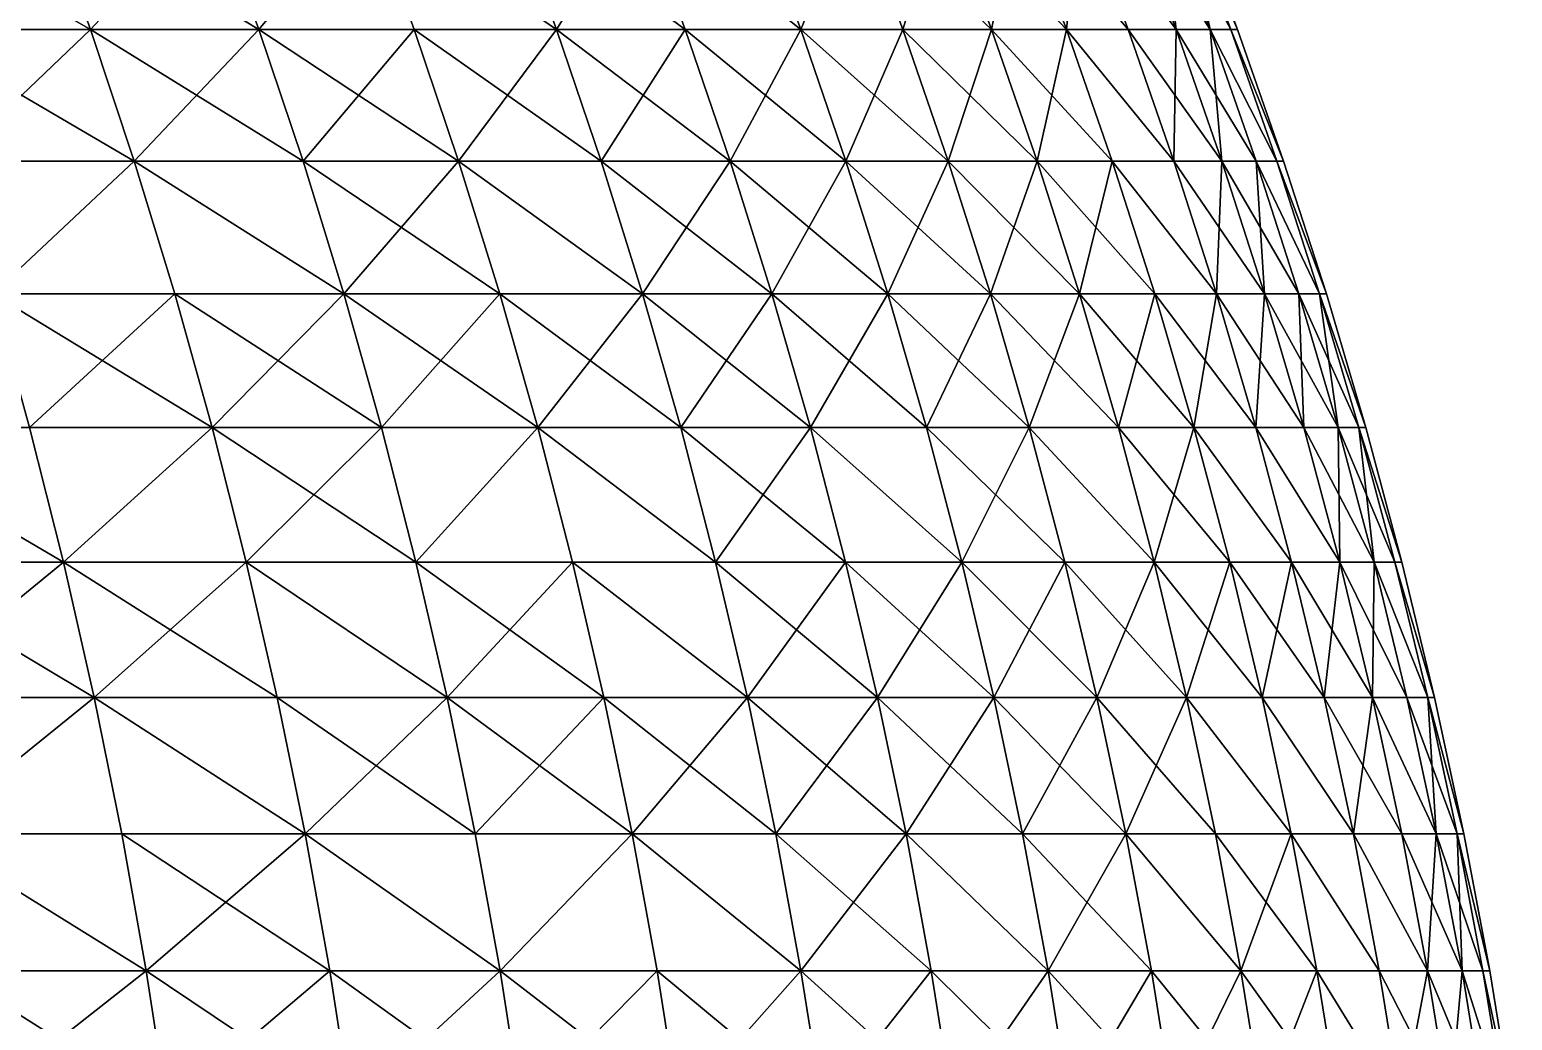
# Model space of a CAD drawing. Header units: millimetres. Extents: x -3250 to 8000, y -3250 to 3250.
# Drawn here: x 7778.9 to 7991.1, y 131.8 to 273.6 of the extents above; entities that cross this region are included whole.
import ezdxf

# ---------------------------------------------------------------- set-up
doc = ezdxf.new("R2010")
doc.units = ezdxf.units.MM
doc.header["$MEASUREMENT"] = 0
doc.layers.add('MESH_3D', color=2, linetype='CONTINUOUS')

msp = doc.modelspace()

# ---------------------------------------------------------------- linework, layer by layer
at = {"layer": 'MESH_3D'}
for points in [[(7755.05, 292.27, 2524.45), (7787.63, 273.62, 2596.21), (7761.68, 273.62, 2522.04)], [(7755.05, 292.27, 2524.45), (7780.95, 292.27, 2598.46), (7787.63, 273.62, 2596.21)], [(7780.95, 292.27, 24101.54), (7755.05, 292.27, 24175.55), (7761.68, 273.62, 24177.96)], [(7780.95, 292.27, 24101.54), (7761.68, 273.62, 24177.96), (7787.63, 273.62, 24103.79)], [(7780.95, 292.27, 2598.46), (7811.73, 273.62, 2671), (7787.63, 273.62, 2596.21)], [(7780.95, 292.27, 2598.46), (7804.99, 292.27, 2673.08), (7811.73, 273.62, 2671)], [(7804.99, 292.27, 24026.92), (7780.95, 292.27, 24101.54), (7787.63, 273.62, 24103.79)], [(7804.99, 292.27, 24026.92), (7787.63, 273.62, 24103.79), (7811.73, 273.62, 24029)], [(7804.99, 292.27, 2673.08), (7827.16, 292.27, 2748.29), (7811.73, 273.62, 2671)], [(7827.16, 292.27, 23951.71), (7804.99, 292.27, 24026.92), (7811.73, 273.62, 24029)], [(7811.73, 273.62, 2671), (7827.16, 292.27, 2748.29), (7833.95, 273.62, 2746.38)], [(7827.16, 292.27, 23951.71), (7811.73, 273.62, 24029), (7833.95, 273.62, 23953.62)], [(7827.16, 292.27, 2748.29), (7854.29, 273.62, 2822.28), (7833.95, 273.62, 2746.38)], [(7827.16, 292.27, 2748.29), (7847.46, 292.27, 2824.02), (7854.29, 273.62, 2822.28)], [(7854.29, 273.62, 23877.72), (7827.16, 292.27, 23951.71), (7833.95, 273.62, 23953.62)], [(7847.46, 292.27, 23875.98), (7827.16, 292.27, 23951.71), (7854.29, 273.62, 23877.72)], [(7847.46, 292.27, 2824.02), (7865.85, 292.27, 2900.24), (7872.73, 273.62, 2898.67)], [(7847.46, 292.27, 2824.02), (7872.73, 273.62, 2898.67), (7854.29, 273.62, 2822.28)], [(7865.85, 292.27, 23799.76), (7847.46, 292.27, 23875.98), (7854.29, 273.62, 23877.72)], [(7865.85, 292.27, 23799.76), (7854.29, 273.62, 23877.72), (7872.73, 273.62, 23801.33)], [(7865.85, 292.27, 2900.24), (7882.35, 292.27, 2976.89), (7889.26, 273.62, 2975.49)], [(7865.85, 292.27, 2900.24), (7889.26, 273.62, 2975.49), (7872.73, 273.62, 2898.67)], [(7889.26, 273.62, 23724.51), (7865.85, 292.27, 23799.76), (7872.73, 273.62, 23801.33)], [(7882.35, 292.27, 23723.11), (7865.85, 292.27, 23799.76), (7889.26, 273.62, 23724.51)], [(7882.35, 292.27, 2976.89), (7896.92, 292.27, 3053.93), (7889.26, 273.62, 2975.49)], [(7896.92, 292.27, 23646.07), (7882.35, 292.27, 23723.11), (7889.26, 273.62, 23724.51)], [(7889.26, 273.62, 2975.49), (7896.92, 292.27, 3053.93), (7903.87, 273.62, 3052.7)], [(7896.92, 292.27, 23646.07), (7889.26, 273.62, 23724.51), (7903.87, 273.62, 23647.3)], [(7896.92, 292.27, 3053.93), (7916.55, 273.62, 3130.26), (7903.87, 273.62, 3052.7)], [(7896.92, 292.27, 3053.93), (7909.58, 292.27, 3131.31), (7916.55, 273.62, 3130.26)], [(7909.58, 292.27, 23568.69), (7896.92, 292.27, 23646.07), (7903.87, 273.62, 23647.3)], [(7909.58, 292.27, 23568.69), (7903.87, 273.62, 23647.3), (7916.55, 273.62, 23569.74)], [(7909.58, 292.27, 3131.31), (7920.29, 292.27, 3208.98), (7927.29, 273.62, 3208.1)], [(7909.58, 292.27, 3131.31), (7927.29, 273.62, 3208.1), (7916.55, 273.62, 3130.26)], [(7920.29, 292.27, 23491.02), (7909.58, 292.27, 23568.69), (7916.55, 273.62, 23569.74)], [(7920.29, 292.27, 23491.02), (7916.55, 273.62, 23569.74), (7927.29, 273.62, 23491.9)], [(7920.29, 292.27, 3208.98), (7929.07, 292.27, 3286.89), (7936.09, 273.62, 3286.19)], [(7920.29, 292.27, 3208.98), (7936.09, 273.62, 3286.19), (7927.29, 273.62, 3208.1)], [(7929.07, 292.27, 23413.11), (7920.29, 292.27, 23491.02), (7927.29, 273.62, 23491.9)], [(7929.07, 292.27, 23413.11), (7927.29, 273.62, 23491.9), (7936.09, 273.62, 23413.81)], [(7929.07, 292.27, 3286.89), (7935.91, 292.27, 3365), (7942.94, 273.62, 3364.47)], [(7929.07, 292.27, 3286.89), (7942.94, 273.62, 3364.47), (7936.09, 273.62, 3286.19)], [(7942.94, 273.62, 23335.53), (7929.07, 292.27, 23413.11), (7936.09, 273.62, 23413.81)], [(7935.91, 292.27, 23335), (7929.07, 292.27, 23413.11), (7942.94, 273.62, 23335.53)], [(7935.91, 292.27, 3365), (7940.79, 292.27, 3443.25), (7947.84, 273.62, 3442.9)], [(7935.91, 292.27, 3365), (7947.84, 273.62, 3442.9), (7942.94, 273.62, 3364.47)], [(7940.79, 292.27, 23256.75), (7935.91, 292.27, 23335), (7942.94, 273.62, 23335.53)], [(7940.79, 292.27, 3443.25), (7950.77, 273.62, 3521.42), (7947.84, 273.62, 3442.9)], [(7940.79, 292.27, 3443.25), (7943.72, 292.27, 3521.6), (7950.77, 273.62, 3521.42)], [(7940.79, 292.27, 23256.75), (7942.94, 273.62, 23335.53), (7947.84, 273.62, 23257.1)], [(7943.72, 292.27, 23178.4), (7940.79, 292.27, 23256.75), (7947.84, 273.62, 23257.1)], [(7943.72, 292.27, 3521.6), (7951.75, 273.62, 3600), (7950.77, 273.62, 3521.42)], [(7943.72, 292.27, 3521.6), (7944.7, 292.27, 3600), (7951.75, 273.62, 3600)], [(7943.72, 292.27, 23178.4), (7947.84, 273.62, 23257.1), (7950.77, 273.62, 23178.58)], [(7943.72, 292.27, 23178.4), (7950.77, 273.62, 23178.58), (7951.75, 273.62, 23100)], [(7951.75, 273.62, 23100), (7951.75, 273.62, 3600), (7944.7, 292.27, 3600)], [(7761.68, 273.62, 2522.04), (7793.88, 254.79, 2594.11), (7767.87, 254.79, 2519.78)], [(7761.68, 273.62, 2522.04), (7787.63, 273.62, 2596.21), (7793.88, 254.79, 2594.11)], [(7787.63, 273.62, 24103.79), (7761.68, 273.62, 24177.96), (7767.87, 254.79, 24180.22)], [(7787.63, 273.62, 24103.79), (7767.87, 254.79, 24180.22), (7793.88, 254.79, 24105.89)], [(7787.63, 273.62, 2596.21), (7818.03, 254.79, 2669.06), (7793.88, 254.79, 2594.11)], [(7787.63, 273.62, 2596.21), (7811.73, 273.62, 2671), (7818.03, 254.79, 2669.06)], [(7811.73, 273.62, 24029), (7787.63, 273.62, 24103.79), (7793.88, 254.79, 24105.89)], [(7811.73, 273.62, 24029), (7793.88, 254.79, 24105.89), (7818.03, 254.79, 24030.94)], [(7811.73, 273.62, 2671), (7833.95, 273.62, 2746.38), (7840.3, 254.79, 2744.59)], [(7811.73, 273.62, 2671), (7840.3, 254.79, 2744.59), (7818.03, 254.79, 2669.06)], [(7833.95, 273.62, 23953.62), (7811.73, 273.62, 24029), (7818.03, 254.79, 24030.94)], [(7833.95, 273.62, 23953.62), (7818.03, 254.79, 24030.94), (7840.3, 254.79, 23955.41)], [(7833.95, 273.62, 2746.38), (7860.68, 254.79, 2820.66), (7840.3, 254.79, 2744.59)], [(7833.95, 273.62, 2746.38), (7854.29, 273.62, 2822.28), (7860.68, 254.79, 2820.66)], [(7854.29, 273.62, 23877.72), (7833.95, 273.62, 23953.62), (7840.3, 254.79, 23955.41)], [(7854.29, 273.62, 23877.72), (7840.3, 254.79, 23955.41), (7860.68, 254.79, 23879.34)], [(7854.29, 273.62, 2822.28), (7872.73, 273.62, 2898.67), (7879.16, 254.79, 2897.2)], [(7854.29, 273.62, 2822.28), (7879.16, 254.79, 2897.2), (7860.68, 254.79, 2820.66)], [(7872.73, 273.62, 23801.33), (7854.29, 273.62, 23877.72), (7860.68, 254.79, 23879.34)], [(7872.73, 273.62, 23801.33), (7860.68, 254.79, 23879.34), (7879.16, 254.79, 23802.8)], [(7872.73, 273.62, 2898.67), (7889.26, 273.62, 2975.49), (7895.72, 254.79, 2974.19)], [(7872.73, 273.62, 2898.67), (7895.72, 254.79, 2974.19), (7879.16, 254.79, 2897.2)], [(7889.26, 273.62, 23724.51), (7872.73, 273.62, 23801.33), (7879.16, 254.79, 23802.8)], [(7889.26, 273.62, 23724.51), (7879.16, 254.79, 23802.8), (7895.72, 254.79, 23725.81)], [(7889.26, 273.62, 2975.49), (7910.36, 254.79, 3051.56), (7895.72, 254.79, 2974.19)], [(7889.26, 273.62, 2975.49), (7903.87, 273.62, 3052.7), (7910.36, 254.79, 3051.56)], [(7903.87, 273.62, 23647.3), (7889.26, 273.62, 23724.51), (7895.72, 254.79, 23725.81)], [(7903.87, 273.62, 23647.3), (7895.72, 254.79, 23725.81), (7910.36, 254.79, 23648.44)], [(7903.87, 273.62, 3052.7), (7916.55, 273.62, 3130.26), (7923.07, 254.79, 3129.27)], [(7903.87, 273.62, 3052.7), (7923.07, 254.79, 3129.27), (7910.36, 254.79, 3051.56)], [(7916.55, 273.62, 23569.74), (7903.87, 273.62, 23647.3), (7910.36, 254.79, 23648.44)], [(7916.55, 273.62, 23569.74), (7910.36, 254.79, 23648.44), (7923.07, 254.79, 23570.73)], [(7916.55, 273.62, 3130.26), (7933.83, 254.79, 3207.28), (7923.07, 254.79, 3129.27)], [(7916.55, 273.62, 3130.26), (7927.29, 273.62, 3208.1), (7933.83, 254.79, 3207.28)], [(7927.29, 273.62, 23491.9), (7916.55, 273.62, 23569.74), (7923.07, 254.79, 23570.73)], [(7927.29, 273.62, 23491.9), (7923.07, 254.79, 23570.73), (7933.83, 254.79, 23492.72)], [(7927.29, 273.62, 3208.1), (7936.09, 273.62, 3286.19), (7942.65, 254.79, 3285.53)], [(7927.29, 273.62, 3208.1), (7942.65, 254.79, 3285.53), (7933.83, 254.79, 3207.28)], [(7942.65, 254.79, 23414.47), (7927.29, 273.62, 23491.9), (7933.83, 254.79, 23492.72)], [(7936.09, 273.62, 23413.81), (7927.29, 273.62, 23491.9), (7942.65, 254.79, 23414.47)], [(7936.09, 273.62, 3286.19), (7949.51, 254.79, 3363.98), (7942.65, 254.79, 3285.53)], [(7936.09, 273.62, 3286.19), (7942.94, 273.62, 3364.47), (7949.51, 254.79, 3363.98)], [(7942.94, 273.62, 23335.53), (7936.09, 273.62, 23413.81), (7942.65, 254.79, 23414.47)], [(7942.94, 273.62, 23335.53), (7942.65, 254.79, 23414.47), (7949.51, 254.79, 23336.02)], [(7942.94, 273.62, 3364.47), (7954.42, 254.79, 3442.57), (7949.51, 254.79, 3363.98)], [(7942.94, 273.62, 3364.47), (7947.84, 273.62, 3442.9), (7954.42, 254.79, 3442.57)], [(7947.84, 273.62, 23257.1), (7942.94, 273.62, 23335.53), (7949.51, 254.79, 23336.02)], [(7947.84, 273.62, 3442.9), (7950.77, 273.62, 3521.42), (7957.36, 254.79, 3521.26)], [(7947.84, 273.62, 3442.9), (7957.36, 254.79, 3521.26), (7954.42, 254.79, 3442.57)], [(7947.84, 273.62, 23257.1), (7949.51, 254.79, 23336.02), (7954.42, 254.79, 23257.43)], [(7957.36, 254.79, 23178.74), (7947.84, 273.62, 23257.1), (7954.42, 254.79, 23257.43)], [(7950.77, 273.62, 23178.58), (7947.84, 273.62, 23257.1), (7957.36, 254.79, 23178.74)], [(7950.77, 273.62, 3521.42), (7958.34, 254.79, 3600), (7957.36, 254.79, 3521.26)], [(7950.77, 273.62, 3521.42), (7951.75, 273.62, 3600), (7958.34, 254.79, 3600)], [(7950.77, 273.62, 23178.58), (7958.34, 254.79, 23100), (7951.75, 273.62, 23100)], [(7950.77, 273.62, 23178.58), (7957.36, 254.79, 23178.74), (7958.34, 254.79, 23100)], [(7958.34, 254.79, 23100), (7958.34, 254.79, 3600), (7951.75, 273.62, 3600)], [(7951.75, 273.62, 23100), (7958.34, 254.79, 23100), (7951.75, 273.62, 3600)], [(7767.87, 254.79, 2519.78), (7793.88, 254.79, 2594.11), (7773.62, 235.8, 2517.69)], [(7793.88, 254.79, 24105.89), (7767.87, 254.79, 24180.22), (7773.62, 235.8, 24182.31)], [(7773.62, 235.8, 2517.69), (7793.88, 254.79, 2594.11), (7799.68, 235.8, 2592.16)], [(7793.88, 254.79, 24105.89), (7773.62, 235.8, 24182.31), (7799.68, 235.8, 24107.84)], [(7793.88, 254.79, 2594.11), (7823.87, 235.8, 2667.26), (7799.68, 235.8, 2592.16)], [(7793.88, 254.79, 2594.11), (7818.03, 254.79, 2669.06), (7823.87, 235.8, 2667.26)], [(7823.87, 235.8, 24032.74), (7793.88, 254.79, 24105.89), (7799.68, 235.8, 24107.84)], [(7818.03, 254.79, 24030.94), (7793.88, 254.79, 24105.89), (7823.87, 235.8, 24032.74)], [(7818.03, 254.79, 2669.06), (7846.18, 235.8, 2742.94), (7823.87, 235.8, 2667.26)], [(7818.03, 254.79, 2669.06), (7840.3, 254.79, 2744.59), (7846.18, 235.8, 2742.94)], [(7840.3, 254.79, 23955.41), (7818.03, 254.79, 24030.94), (7823.87, 235.8, 24032.74)], [(7840.3, 254.79, 23955.41), (7823.87, 235.8, 24032.74), (7846.18, 235.8, 23957.06)], [(7840.3, 254.79, 2744.59), (7860.68, 254.79, 2820.66), (7866.6, 235.8, 2819.15)], [(7840.3, 254.79, 2744.59), (7866.6, 235.8, 2819.15), (7846.18, 235.8, 2742.94)], [(7866.6, 235.8, 23880.85), (7840.3, 254.79, 23955.41), (7846.18, 235.8, 23957.06)], [(7860.68, 254.79, 23879.34), (7840.3, 254.79, 23955.41), (7866.6, 235.8, 23880.85)], [(7860.68, 254.79, 2820.66), (7885.12, 235.8, 2895.84), (7866.6, 235.8, 2819.15)], [(7860.68, 254.79, 2820.66), (7879.16, 254.79, 2897.2), (7885.12, 235.8, 2895.84)], [(7879.16, 254.79, 23802.8), (7860.68, 254.79, 23879.34), (7866.6, 235.8, 23880.85)], [(7879.16, 254.79, 23802.8), (7866.6, 235.8, 23880.85), (7885.12, 235.8, 23804.16)], [(7879.16, 254.79, 2897.2), (7895.72, 254.79, 2974.19), (7885.12, 235.8, 2895.84)], [(7901.71, 235.8, 23727.03), (7879.16, 254.79, 23802.8), (7885.12, 235.8, 23804.16)], [(7895.72, 254.79, 23725.81), (7879.16, 254.79, 23802.8), (7901.71, 235.8, 23727.03)], [(7885.12, 235.8, 2895.84), (7895.72, 254.79, 2974.19), (7901.71, 235.8, 2972.97)], [(7895.72, 254.79, 2974.19), (7916.38, 235.8, 3050.5), (7901.71, 235.8, 2972.97)], [(7895.72, 254.79, 2974.19), (7910.36, 254.79, 3051.56), (7916.38, 235.8, 3050.5)], [(7910.36, 254.79, 23648.44), (7895.72, 254.79, 23725.81), (7901.71, 235.8, 23727.03)], [(7910.36, 254.79, 23648.44), (7901.71, 235.8, 23727.03), (7916.38, 235.8, 23649.5)], [(7910.36, 254.79, 3051.56), (7923.07, 254.79, 3129.27), (7929.11, 235.8, 3128.36)], [(7910.36, 254.79, 3051.56), (7929.11, 235.8, 3128.36), (7916.38, 235.8, 3050.5)], [(7923.07, 254.79, 23570.73), (7910.36, 254.79, 23648.44), (7916.38, 235.8, 23649.5)], [(7923.07, 254.79, 23570.73), (7916.38, 235.8, 23649.5), (7929.11, 235.8, 23571.64)], [(7923.07, 254.79, 3129.27), (7939.9, 235.8, 3206.52), (7929.11, 235.8, 3128.36)], [(7923.07, 254.79, 3129.27), (7933.83, 254.79, 3207.28), (7939.9, 235.8, 3206.52)], [(7933.83, 254.79, 23492.72), (7923.07, 254.79, 23570.73), (7929.11, 235.8, 23571.64)], [(7933.83, 254.79, 23492.72), (7929.11, 235.8, 23571.64), (7939.9, 235.8, 23493.48)], [(7933.83, 254.79, 3207.28), (7942.65, 254.79, 3285.53), (7948.73, 235.8, 3284.92)], [(7933.83, 254.79, 3207.28), (7948.73, 235.8, 3284.92), (7939.9, 235.8, 3206.52)], [(7948.73, 235.8, 23415.08), (7933.83, 254.79, 23492.72), (7939.9, 235.8, 23493.48)], [(7942.65, 254.79, 23414.47), (7933.83, 254.79, 23492.72), (7948.73, 235.8, 23415.08)], [(7942.65, 254.79, 3285.53), (7949.51, 254.79, 3363.98), (7955.61, 235.8, 3363.52)], [(7942.65, 254.79, 3285.53), (7955.61, 235.8, 3363.52), (7948.73, 235.8, 3284.92)], [(7949.51, 254.79, 23336.02), (7942.65, 254.79, 23414.47), (7948.73, 235.8, 23415.08)], [(7949.51, 254.79, 23336.02), (7948.73, 235.8, 23415.08), (7955.61, 235.8, 23336.48)], [(7949.51, 254.79, 3363.98), (7954.42, 254.79, 3442.57), (7960.52, 235.8, 3442.26)], [(7949.51, 254.79, 3363.98), (7960.52, 235.8, 3442.26), (7955.61, 235.8, 3363.52)], [(7954.42, 254.79, 23257.43), (7949.51, 254.79, 23336.02), (7955.61, 235.8, 23336.48)], [(7954.42, 254.79, 3442.57), (7957.36, 254.79, 3521.26), (7963.47, 235.8, 3521.11)], [(7954.42, 254.79, 3442.57), (7963.47, 235.8, 3521.11), (7960.52, 235.8, 3442.26)], [(7954.42, 254.79, 23257.43), (7955.61, 235.8, 23336.48), (7960.52, 235.8, 23257.74)], [(7963.47, 235.8, 23178.89), (7954.42, 254.79, 23257.43), (7960.52, 235.8, 23257.74)], [(7957.36, 254.79, 23178.74), (7954.42, 254.79, 23257.43), (7963.47, 235.8, 23178.89)], [(7957.36, 254.79, 3521.26), (7958.34, 254.79, 3600), (7964.46, 235.8, 3600)], [(7957.36, 254.79, 3521.26), (7964.46, 235.8, 3600), (7963.47, 235.8, 3521.11)], [(7957.36, 254.79, 23178.74), (7963.47, 235.8, 23178.89), (7964.46, 235.8, 23100)], [(7957.36, 254.79, 23178.74), (7964.46, 235.8, 23100), (7958.34, 254.79, 23100)], [(7964.46, 235.8, 23100), (7964.46, 235.8, 3600), (7958.34, 254.79, 3600)], [(7958.34, 254.79, 23100), (7964.46, 235.8, 23100), (7958.34, 254.79, 3600)], [(7773.62, 235.8, 24182.31), (7750.96, 216.67, 24258.17), (7778.92, 216.67, 24184.24)], [(7773.62, 235.8, 2517.69), (7805.02, 216.67, 2590.37), (7778.92, 216.67, 2515.76)], [(7773.62, 235.8, 2517.69), (7799.68, 235.8, 2592.16), (7805.02, 216.67, 2590.37)], [(7799.68, 235.8, 24107.84), (7773.62, 235.8, 24182.31), (7778.92, 216.67, 24184.24)], [(7799.68, 235.8, 24107.84), (7778.92, 216.67, 24184.24), (7805.02, 216.67, 24109.63)], [(7799.68, 235.8, 2592.16), (7829.26, 216.67, 2665.6), (7805.02, 216.67, 2590.37)], [(7799.68, 235.8, 2592.16), (7823.87, 235.8, 2667.26), (7829.26, 216.67, 2665.6)], [(7823.87, 235.8, 24032.74), (7799.68, 235.8, 24107.84), (7805.02, 216.67, 24109.63)], [(7823.87, 235.8, 24032.74), (7805.02, 216.67, 24109.63), (7829.26, 216.67, 24034.4)], [(7823.87, 235.8, 2667.26), (7851.61, 216.67, 2741.41), (7829.26, 216.67, 2665.6)], [(7823.87, 235.8, 2667.26), (7846.18, 235.8, 2742.94), (7851.61, 216.67, 2741.41)], [(7846.18, 235.8, 23957.06), (7823.87, 235.8, 24032.74), (7829.26, 216.67, 24034.4)], [(7846.18, 235.8, 23957.06), (7829.26, 216.67, 24034.4), (7851.61, 216.67, 23958.59)], [(7846.18, 235.8, 2742.94), (7872.07, 216.67, 2817.75), (7851.61, 216.67, 2741.41)], [(7846.18, 235.8, 2742.94), (7866.6, 235.8, 2819.15), (7872.07, 216.67, 2817.75)], [(7866.6, 235.8, 23880.85), (7846.18, 235.8, 23957.06), (7851.61, 216.67, 23958.59)], [(7866.6, 235.8, 23880.85), (7851.61, 216.67, 23958.59), (7872.07, 216.67, 23882.25)], [(7866.6, 235.8, 2819.15), (7885.12, 235.8, 2895.84), (7890.62, 216.67, 2894.59)], [(7866.6, 235.8, 2819.15), (7890.62, 216.67, 2894.59), (7872.07, 216.67, 2817.75)], [(7885.12, 235.8, 23804.16), (7866.6, 235.8, 23880.85), (7872.07, 216.67, 23882.25)], [(7885.12, 235.8, 23804.16), (7872.07, 216.67, 23882.25), (7890.62, 216.67, 23805.41)], [(7885.12, 235.8, 2895.84), (7901.71, 235.8, 2972.97), (7907.24, 216.67, 2971.86)], [(7885.12, 235.8, 2895.84), (7907.24, 216.67, 2971.86), (7890.62, 216.67, 2894.59)], [(7901.71, 235.8, 23727.03), (7885.12, 235.8, 23804.16), (7890.62, 216.67, 23805.41)], [(7901.71, 235.8, 23727.03), (7890.62, 216.67, 23805.41), (7907.24, 216.67, 23728.14)], [(7901.71, 235.8, 2972.97), (7916.38, 235.8, 3050.5), (7921.94, 216.67, 3049.52)], [(7901.71, 235.8, 2972.97), (7921.94, 216.67, 3049.52), (7907.24, 216.67, 2971.86)], [(7916.38, 235.8, 23649.5), (7901.71, 235.8, 23727.03), (7907.24, 216.67, 23728.14)], [(7916.38, 235.8, 23649.5), (7907.24, 216.67, 23728.14), (7921.94, 216.67, 23650.48)], [(7916.38, 235.8, 3050.5), (7934.69, 216.67, 3127.52), (7921.94, 216.67, 3049.52)], [(7916.38, 235.8, 3050.5), (7929.11, 235.8, 3128.36), (7934.69, 216.67, 3127.52)], [(7929.11, 235.8, 23571.64), (7916.38, 235.8, 23649.5), (7921.94, 216.67, 23650.48)], [(7929.11, 235.8, 23571.64), (7921.94, 216.67, 23650.48), (7934.69, 216.67, 23572.48)], [(7929.11, 235.8, 3128.36), (7939.9, 235.8, 3206.52), (7945.5, 216.67, 3205.82)], [(7929.11, 235.8, 3128.36), (7945.5, 216.67, 3205.82), (7934.69, 216.67, 3127.52)], [(7939.9, 235.8, 23493.48), (7929.11, 235.8, 23571.64), (7934.69, 216.67, 23572.48)], [(7939.9, 235.8, 23493.48), (7934.69, 216.67, 23572.48), (7945.5, 216.67, 23494.18)], [(7939.9, 235.8, 3206.52), (7948.73, 235.8, 3284.92), (7954.35, 216.67, 3284.36)], [(7939.9, 235.8, 3206.52), (7954.35, 216.67, 3284.36), (7945.5, 216.67, 3205.82)], [(7948.73, 235.8, 23415.08), (7939.9, 235.8, 23493.48), (7945.5, 216.67, 23494.18)], [(7948.73, 235.8, 23415.08), (7945.5, 216.67, 23494.18), (7954.35, 216.67, 23415.64)], [(7948.73, 235.8, 3284.92), (7955.61, 235.8, 3363.52), (7961.24, 216.67, 3363.1)], [(7948.73, 235.8, 3284.92), (7961.24, 216.67, 3363.1), (7954.35, 216.67, 3284.36)], [(7955.61, 235.8, 23336.48), (7948.73, 235.8, 23415.08), (7954.35, 216.67, 23415.64)], [(7955.61, 235.8, 23336.48), (7954.35, 216.67, 23415.64), (7961.24, 216.67, 23336.9)], [(7955.61, 235.8, 3363.52), (7966.16, 216.67, 3441.98), (7961.24, 216.67, 3363.1)], [(7955.61, 235.8, 3363.52), (7960.52, 235.8, 3442.26), (7966.16, 216.67, 3441.98)], [(7960.52, 235.8, 23257.74), (7955.61, 235.8, 23336.48), (7961.24, 216.67, 23336.9)], [(7960.52, 235.8, 3442.26), (7969.11, 216.67, 3520.97), (7966.16, 216.67, 3441.98)], [(7960.52, 235.8, 3442.26), (7963.47, 235.8, 3521.11), (7969.11, 216.67, 3520.97)], [(7960.52, 235.8, 23257.74), (7961.24, 216.67, 23336.9), (7966.16, 216.67, 23258.02)], [(7963.47, 235.8, 23178.89), (7960.52, 235.8, 23257.74), (7966.16, 216.67, 23258.02)], [(7963.47, 235.8, 3521.11), (7970.1, 216.67, 3600), (7969.11, 216.67, 3520.97)], [(7963.47, 235.8, 3521.11), (7964.46, 235.8, 3600), (7970.1, 216.67, 3600)], [(7963.47, 235.8, 23178.89), (7970.1, 216.67, 23100), (7964.46, 235.8, 23100)], [(7963.47, 235.8, 23178.89), (7969.11, 216.67, 23179.03), (7970.1, 216.67, 23100)], [(7963.47, 235.8, 23178.89), (7966.16, 216.67, 23258.02), (7969.11, 216.67, 23179.03)], [(7970.1, 216.67, 23100), (7970.1, 216.67, 3600), (7964.46, 235.8, 3600)], [(7964.46, 235.8, 23100), (7970.1, 216.67, 23100), (7964.46, 235.8, 3600)], [(7750.96, 216.67, 2441.83), (7778.92, 216.67, 2515.76), (7783.77, 197.41, 2514)], [(7750.96, 216.67, 2441.83), (7783.77, 197.41, 2514), (7755.77, 197.41, 2439.95)], [(7783.77, 197.41, 24186), (7750.96, 216.67, 24258.17), (7755.77, 197.41, 24260.05)], [(7778.92, 216.67, 24184.24), (7750.96, 216.67, 24258.17), (7783.77, 197.41, 24186)], [(7778.92, 216.67, 2515.76), (7805.02, 216.67, 2590.37), (7783.77, 197.41, 2514)], [(7805.02, 216.67, 24109.63), (7778.92, 216.67, 24184.24), (7783.77, 197.41, 24186)], [(7783.77, 197.41, 2514), (7805.02, 216.67, 2590.37), (7809.92, 197.41, 2588.72)], [(7805.02, 216.67, 24109.63), (7783.77, 197.41, 24186), (7809.92, 197.41, 24111.28)], [(7805.02, 216.67, 2590.37), (7829.26, 216.67, 2665.6), (7834.19, 197.41, 2664.08)], [(7805.02, 216.67, 2590.37), (7834.19, 197.41, 2664.08), (7809.92, 197.41, 2588.72)], [(7829.26, 216.67, 24034.4), (7805.02, 216.67, 24109.63), (7809.92, 197.41, 24111.28)], [(7829.26, 216.67, 24034.4), (7809.92, 197.41, 24111.28), (7834.19, 197.41, 24035.92)], [(7829.26, 216.67, 2665.6), (7851.61, 216.67, 2741.41), (7834.19, 197.41, 2664.08)], [(7851.61, 216.67, 23958.59), (7829.26, 216.67, 24034.4), (7834.19, 197.41, 24035.92)], [(7834.19, 197.41, 2664.08), (7851.61, 216.67, 2741.41), (7856.58, 197.41, 2740.01)], [(7851.61, 216.67, 23958.59), (7834.19, 197.41, 24035.92), (7856.58, 197.41, 23959.99)], [(7851.61, 216.67, 2741.41), (7877.07, 197.41, 2816.48), (7856.58, 197.41, 2740.01)], [(7851.61, 216.67, 2741.41), (7872.07, 216.67, 2817.75), (7877.07, 197.41, 2816.48)], [(7877.07, 197.41, 23883.52), (7851.61, 216.67, 23958.59), (7856.58, 197.41, 23959.99)], [(7872.07, 216.67, 23882.25), (7851.61, 216.67, 23958.59), (7877.07, 197.41, 23883.52)], [(7872.07, 216.67, 2817.75), (7890.62, 216.67, 2894.59), (7895.65, 197.41, 2893.44)], [(7872.07, 216.67, 2817.75), (7895.65, 197.41, 2893.44), (7877.07, 197.41, 2816.48)], [(7890.62, 216.67, 23805.41), (7872.07, 216.67, 23882.25), (7877.07, 197.41, 23883.52)], [(7890.62, 216.67, 23805.41), (7877.07, 197.41, 23883.52), (7895.65, 197.41, 23806.56)], [(7890.62, 216.67, 2894.59), (7912.3, 197.41, 2970.83), (7895.65, 197.41, 2893.44)], [(7890.62, 216.67, 2894.59), (7907.24, 216.67, 2971.86), (7912.3, 197.41, 2970.83)], [(7912.3, 197.41, 23729.17), (7890.62, 216.67, 23805.41), (7895.65, 197.41, 23806.56)], [(7907.24, 216.67, 23728.14), (7890.62, 216.67, 23805.41), (7912.3, 197.41, 23729.17)], [(7907.24, 216.67, 2971.86), (7927.02, 197.41, 3048.62), (7912.3, 197.41, 2970.83)], [(7907.24, 216.67, 2971.86), (7921.94, 216.67, 3049.52), (7927.02, 197.41, 3048.62)], [(7921.94, 216.67, 23650.48), (7907.24, 216.67, 23728.14), (7912.3, 197.41, 23729.17)], [(7921.94, 216.67, 23650.48), (7912.3, 197.41, 23729.17), (7927.02, 197.41, 23651.38)], [(7921.94, 216.67, 3049.52), (7939.8, 197.41, 3126.75), (7927.02, 197.41, 3048.62)], [(7921.94, 216.67, 3049.52), (7934.69, 216.67, 3127.52), (7939.8, 197.41, 3126.75)], [(7939.8, 197.41, 23573.25), (7921.94, 216.67, 23650.48), (7927.02, 197.41, 23651.38)], [(7934.69, 216.67, 23572.48), (7921.94, 216.67, 23650.48), (7939.8, 197.41, 23573.25)], [(7934.69, 216.67, 3127.52), (7945.5, 216.67, 3205.82), (7950.62, 197.41, 3205.18)], [(7934.69, 216.67, 3127.52), (7950.62, 197.41, 3205.18), (7939.8, 197.41, 3126.75)], [(7945.5, 216.67, 23494.18), (7934.69, 216.67, 23572.48), (7939.8, 197.41, 23573.25)], [(7945.5, 216.67, 23494.18), (7939.8, 197.41, 23573.25), (7950.62, 197.41, 23494.82)], [(7945.5, 216.67, 3205.82), (7959.48, 197.41, 3283.85), (7950.62, 197.41, 3205.18)], [(7945.5, 216.67, 3205.82), (7954.35, 216.67, 3284.36), (7959.48, 197.41, 3283.85)], [(7959.48, 197.41, 23416.15), (7945.5, 216.67, 23494.18), (7950.62, 197.41, 23494.82)], [(7954.35, 216.67, 23415.64), (7945.5, 216.67, 23494.18), (7959.48, 197.41, 23416.15)], [(7954.35, 216.67, 3284.36), (7966.38, 197.41, 3362.71), (7959.48, 197.41, 3283.85)], [(7954.35, 216.67, 3284.36), (7961.24, 216.67, 3363.1), (7966.38, 197.41, 3362.71)], [(7966.38, 197.41, 23337.29), (7954.35, 216.67, 23415.64), (7959.48, 197.41, 23416.15)], [(7961.24, 216.67, 23336.9), (7954.35, 216.67, 23415.64), (7966.38, 197.41, 23337.29)], [(7961.24, 216.67, 3363.1), (7966.16, 216.67, 3441.98), (7971.31, 197.41, 3441.73)], [(7961.24, 216.67, 3363.1), (7971.31, 197.41, 3441.73), (7966.38, 197.41, 3362.71)], [(7966.16, 216.67, 23258.02), (7961.24, 216.67, 23336.9), (7966.38, 197.41, 23337.29)], [(7966.16, 216.67, 3441.98), (7969.11, 216.67, 3520.97), (7974.27, 197.41, 3520.84)], [(7966.16, 216.67, 3441.98), (7974.27, 197.41, 3520.84), (7971.31, 197.41, 3441.73)], [(7966.16, 216.67, 23258.02), (7966.38, 197.41, 23337.29), (7971.31, 197.41, 23258.27)], [(7969.11, 216.67, 23179.03), (7966.16, 216.67, 23258.02), (7971.31, 197.41, 23258.27)], [(7969.11, 216.67, 3520.97), (7975.26, 197.41, 3600), (7974.27, 197.41, 3520.84)], [(7969.11, 216.67, 3520.97), (7970.1, 216.67, 3600), (7975.26, 197.41, 3600)], [(7969.11, 216.67, 23179.03), (7971.31, 197.41, 23258.27), (7974.27, 197.41, 23179.16)], [(7969.11, 216.67, 23179.03), (7974.27, 197.41, 23179.16), (7975.26, 197.41, 23100)], [(7969.11, 216.67, 23179.03), (7975.26, 197.41, 23100), (7970.1, 216.67, 23100)], [(7975.26, 197.41, 23100), (7975.26, 197.41, 3600), (7970.1, 216.67, 3600)], [(7970.1, 216.67, 23100), (7975.26, 197.41, 23100), (7970.1, 216.67, 3600)], [(7755.77, 197.41, 2439.95), (7788.17, 178.02, 2512.4), (7760.12, 178.02, 2438.24)], [(7755.77, 197.41, 2439.95), (7783.77, 197.41, 2514), (7788.17, 178.02, 2512.4)], [(7783.77, 197.41, 24186), (7755.77, 197.41, 24260.05), (7760.12, 178.02, 24261.76)], [(7783.77, 197.41, 24186), (7760.12, 178.02, 24261.76), (7788.17, 178.02, 24187.6)], [(7783.77, 197.41, 2514), (7814.35, 178.02, 2587.23), (7788.17, 178.02, 2512.4)], [(7783.77, 197.41, 2514), (7809.92, 197.41, 2588.72), (7814.35, 178.02, 2587.23)], [(7809.92, 197.41, 24111.28), (7783.77, 197.41, 24186), (7788.17, 178.02, 24187.6)], [(7809.92, 197.41, 24111.28), (7788.17, 178.02, 24187.6), (7814.35, 178.02, 24112.77)], [(7809.92, 197.41, 2588.72), (7838.67, 178.02, 2662.7), (7814.35, 178.02, 2587.23)], [(7809.92, 197.41, 2588.72), (7834.19, 197.41, 2664.08), (7838.67, 178.02, 2662.7)], [(7838.67, 178.02, 24037.3), (7809.92, 197.41, 24111.28), (7814.35, 178.02, 24112.77)], [(7834.19, 197.41, 24035.92), (7809.92, 197.41, 24111.28), (7838.67, 178.02, 24037.3)], [(7834.19, 197.41, 2664.08), (7856.58, 197.41, 2740.01), (7861.09, 178.02, 2738.74)], [(7834.19, 197.41, 2664.08), (7861.09, 178.02, 2738.74), (7838.67, 178.02, 2662.7)], [(7856.58, 197.41, 23959.99), (7834.19, 197.41, 24035.92), (7838.67, 178.02, 24037.3)], [(7856.58, 197.41, 23959.99), (7838.67, 178.02, 24037.3), (7861.09, 178.02, 23961.26)], [(7856.58, 197.41, 2740.01), (7877.07, 197.41, 2816.48), (7881.61, 178.02, 2815.33)], [(7856.58, 197.41, 2740.01), (7881.61, 178.02, 2815.33), (7861.09, 178.02, 2738.74)], [(7881.61, 178.02, 23884.67), (7856.58, 197.41, 23959.99), (7861.09, 178.02, 23961.26)], [(7877.07, 197.41, 23883.52), (7856.58, 197.41, 23959.99), (7881.61, 178.02, 23884.67)], [(7877.07, 197.41, 2816.48), (7900.21, 178.02, 2892.4), (7881.61, 178.02, 2815.33)], [(7877.07, 197.41, 2816.48), (7895.65, 197.41, 2893.44), (7900.21, 178.02, 2892.4)], [(7895.65, 197.41, 23806.56), (7877.07, 197.41, 23883.52), (7881.61, 178.02, 23884.67)], [(7895.65, 197.41, 23806.56), (7881.61, 178.02, 23884.67), (7900.21, 178.02, 23807.6)], [(7895.65, 197.41, 2893.44), (7912.3, 197.41, 2970.83), (7916.89, 178.02, 2969.91)], [(7895.65, 197.41, 2893.44), (7916.89, 178.02, 2969.91), (7900.21, 178.02, 2892.4)], [(7912.3, 197.41, 23729.17), (7895.65, 197.41, 23806.56), (7900.21, 178.02, 23807.6)], [(7912.3, 197.41, 23729.17), (7900.21, 178.02, 23807.6), (7916.89, 178.02, 23730.09)], [(7912.3, 197.41, 2970.83), (7927.02, 197.41, 3048.62), (7931.63, 178.02, 3047.81)], [(7912.3, 197.41, 2970.83), (7931.63, 178.02, 3047.81), (7916.89, 178.02, 2969.91)], [(7927.02, 197.41, 23651.38), (7912.3, 197.41, 23729.17), (7916.89, 178.02, 23730.09)], [(7927.02, 197.41, 23651.38), (7916.89, 178.02, 23730.09), (7931.63, 178.02, 23652.19)], [(7927.02, 197.41, 3048.62), (7944.43, 178.02, 3126.05), (7931.63, 178.02, 3047.81)], [(7927.02, 197.41, 3048.62), (7939.8, 197.41, 3126.75), (7944.43, 178.02, 3126.05)], [(7939.8, 197.41, 23573.25), (7927.02, 197.41, 23651.38), (7931.63, 178.02, 23652.19)], [(7939.8, 197.41, 23573.25), (7931.63, 178.02, 23652.19), (7944.43, 178.02, 23573.95)], [(7939.8, 197.41, 3126.75), (7955.26, 178.02, 3204.59), (7944.43, 178.02, 3126.05)], [(7939.8, 197.41, 3126.75), (7950.62, 197.41, 3205.18), (7955.26, 178.02, 3204.59)], [(7950.62, 197.41, 23494.82), (7939.8, 197.41, 23573.25), (7944.43, 178.02, 23573.95)], [(7950.62, 197.41, 23494.82), (7944.43, 178.02, 23573.95), (7955.26, 178.02, 23495.41)], [(7950.62, 197.41, 3205.18), (7964.14, 178.02, 3283.38), (7955.26, 178.02, 3204.59)], [(7950.62, 197.41, 3205.18), (7959.48, 197.41, 3283.85), (7964.14, 178.02, 3283.38)], [(7959.48, 197.41, 23416.15), (7950.62, 197.41, 23494.82), (7955.26, 178.02, 23495.41)], [(7959.48, 197.41, 23416.15), (7955.26, 178.02, 23495.41), (7964.14, 178.02, 23416.62)], [(7959.48, 197.41, 3283.85), (7971.05, 178.02, 3362.36), (7964.14, 178.02, 3283.38)], [(7959.48, 197.41, 3283.85), (7966.38, 197.41, 3362.71), (7971.05, 178.02, 3362.36)], [(7966.38, 197.41, 23337.29), (7959.48, 197.41, 23416.15), (7964.14, 178.02, 23416.62)], [(7966.38, 197.41, 23337.29), (7964.14, 178.02, 23416.62), (7971.05, 178.02, 23337.64)], [(7966.38, 197.41, 3362.71), (7975.99, 178.02, 3441.49), (7971.05, 178.02, 3362.36)], [(7966.38, 197.41, 3362.71), (7971.31, 197.41, 3441.73), (7975.99, 178.02, 3441.49)], [(7971.31, 197.41, 23258.27), (7966.38, 197.41, 23337.29), (7971.05, 178.02, 23337.64)], [(7971.31, 197.41, 23258.27), (7971.05, 178.02, 23337.64), (7975.99, 178.02, 23258.51)], [(7971.31, 197.41, 3441.73), (7974.27, 197.41, 3520.84), (7978.95, 178.02, 3520.72)], [(7971.31, 197.41, 3441.73), (7978.95, 178.02, 3520.72), (7975.99, 178.02, 3441.49)], [(7978.95, 178.02, 23179.28), (7971.31, 197.41, 23258.27), (7975.99, 178.02, 23258.51)], [(7974.27, 197.41, 23179.16), (7971.31, 197.41, 23258.27), (7978.95, 178.02, 23179.28)], [(7974.27, 197.41, 3520.84), (7979.94, 178.02, 3600), (7978.95, 178.02, 3520.72)], [(7974.27, 197.41, 3520.84), (7975.26, 197.41, 3600), (7979.94, 178.02, 3600)], [(7974.27, 197.41, 23179.16), (7978.95, 178.02, 23179.28), (7979.94, 178.02, 23100)], [(7974.27, 197.41, 23179.16), (7979.94, 178.02, 23100), (7975.26, 197.41, 23100)], [(7979.94, 178.02, 23100), (7979.94, 178.02, 3600), (7975.26, 197.41, 3600)], [(7975.26, 197.41, 23100), (7979.94, 178.02, 23100), (7975.26, 197.41, 3600)], [(7760.12, 178.02, 2438.24), (7788.17, 178.02, 2512.4), (7764.03, 158.52, 2436.7)], [(7788.17, 178.02, 24187.6), (7760.12, 178.02, 24261.76), (7764.03, 158.52, 24263.3)], [(7764.03, 158.52, 2436.7), (7788.17, 178.02, 2512.4), (7792.11, 158.52, 2510.96)], [(7788.17, 178.02, 24187.6), (7764.03, 158.52, 24263.3), (7792.11, 158.52, 24189.04)], [(7788.17, 178.02, 2512.4), (7814.35, 178.02, 2587.23), (7818.33, 158.52, 2585.89)], [(7788.17, 178.02, 2512.4), (7818.33, 158.52, 2585.89), (7792.11, 158.52, 2510.96)], [(7818.33, 158.52, 24114.11), (7788.17, 178.02, 24187.6), (7792.11, 158.52, 24189.04)], [(7814.35, 178.02, 24112.77), (7788.17, 178.02, 24187.6), (7818.33, 158.52, 24114.11)], [(7814.35, 178.02, 2587.23), (7838.67, 178.02, 2662.7), (7842.68, 158.52, 2661.46)], [(7814.35, 178.02, 2587.23), (7842.68, 158.52, 2661.46), (7818.33, 158.52, 2585.89)], [(7838.67, 178.02, 24037.3), (7814.35, 178.02, 24112.77), (7818.33, 158.52, 24114.11)], [(7838.67, 178.02, 24037.3), (7818.33, 158.52, 24114.11), (7842.68, 158.52, 24038.54)], [(7838.67, 178.02, 2662.7), (7861.09, 178.02, 2738.74), (7865.13, 158.52, 2737.61)], [(7838.67, 178.02, 2662.7), (7865.13, 158.52, 2737.61), (7842.68, 158.52, 2661.46)], [(7861.09, 178.02, 23961.26), (7838.67, 178.02, 24037.3), (7842.68, 158.52, 24038.54)], [(7861.09, 178.02, 23961.26), (7842.68, 158.52, 24038.54), (7865.13, 158.52, 23962.39)], [(7861.09, 178.02, 2738.74), (7885.68, 158.52, 2814.29), (7865.13, 158.52, 2737.61)], [(7861.09, 178.02, 2738.74), (7881.61, 178.02, 2815.33), (7885.68, 158.52, 2814.29)], [(7881.61, 178.02, 23884.67), (7861.09, 178.02, 23961.26), (7865.13, 158.52, 23962.39)], [(7881.61, 178.02, 23884.67), (7865.13, 158.52, 23962.39), (7885.68, 158.52, 23885.71)], [(7881.61, 178.02, 2815.33), (7900.21, 178.02, 2892.4), (7904.31, 158.52, 2891.46)], [(7881.61, 178.02, 2815.33), (7904.31, 158.52, 2891.46), (7885.68, 158.52, 2814.29)], [(7900.21, 178.02, 23807.6), (7881.61, 178.02, 23884.67), (7885.68, 158.52, 23885.71)], [(7900.21, 178.02, 23807.6), (7885.68, 158.52, 23885.71), (7904.31, 158.52, 23808.54)], [(7900.21, 178.02, 2892.4), (7916.89, 178.02, 2969.91), (7904.31, 158.52, 2891.46)], [(7921, 158.52, 23730.92), (7900.21, 178.02, 23807.6), (7904.31, 158.52, 23808.54)], [(7916.89, 178.02, 23730.09), (7900.21, 178.02, 23807.6), (7921, 158.52, 23730.92)], [(7904.31, 158.52, 2891.46), (7916.89, 178.02, 2969.91), (7921, 158.52, 2969.08)], [(7916.89, 178.02, 2969.91), (7935.76, 158.52, 3047.08), (7921, 158.52, 2969.08)], [(7916.89, 178.02, 2969.91), (7931.63, 178.02, 3047.81), (7935.76, 158.52, 3047.08)], [(7931.63, 178.02, 23652.19), (7916.89, 178.02, 23730.09), (7921, 158.52, 23730.92)], [(7931.63, 178.02, 23652.19), (7921, 158.52, 23730.92), (7935.76, 158.52, 23652.92)], [(7931.63, 178.02, 3047.81), (7944.43, 178.02, 3126.05), (7948.57, 158.52, 3125.43)], [(7931.63, 178.02, 3047.81), (7948.57, 158.52, 3125.43), (7935.76, 158.52, 3047.08)], [(7944.43, 178.02, 23573.95), (7931.63, 178.02, 23652.19), (7935.76, 158.52, 23652.92)], [(7944.43, 178.02, 23573.95), (7935.76, 158.52, 23652.92), (7948.57, 158.52, 23574.57)], [(7944.43, 178.02, 3126.05), (7959.43, 158.52, 3204.07), (7948.57, 158.52, 3125.43)], [(7944.43, 178.02, 3126.05), (7955.26, 178.02, 3204.59), (7959.43, 158.52, 3204.07)], [(7959.43, 158.52, 23495.93), (7944.43, 178.02, 23573.95), (7948.57, 158.52, 23574.57)], [(7955.26, 178.02, 23495.41), (7944.43, 178.02, 23573.95), (7959.43, 158.52, 23495.93)], [(7955.26, 178.02, 3204.59), (7968.32, 158.52, 3282.96), (7959.43, 158.52, 3204.07)], [(7955.26, 178.02, 3204.59), (7964.14, 178.02, 3283.38), (7968.32, 158.52, 3282.96)], [(7968.32, 158.52, 23417.04), (7955.26, 178.02, 23495.41), (7959.43, 158.52, 23495.93)], [(7964.14, 178.02, 23416.62), (7955.26, 178.02, 23495.41), (7968.32, 158.52, 23417.04)], [(7964.14, 178.02, 3283.38), (7971.05, 178.02, 3362.36), (7975.23, 158.52, 3362.05)], [(7964.14, 178.02, 3283.38), (7975.23, 158.52, 3362.05), (7968.32, 158.52, 3282.96)], [(7971.05, 178.02, 23337.64), (7964.14, 178.02, 23416.62), (7968.32, 158.52, 23417.04)], [(7971.05, 178.02, 23337.64), (7968.32, 158.52, 23417.04), (7975.23, 158.52, 23337.95)], [(7971.05, 178.02, 3362.36), (7975.99, 178.02, 3441.49), (7980.18, 158.52, 3441.28)], [(7971.05, 178.02, 3362.36), (7980.18, 158.52, 3441.28), (7975.23, 158.52, 3362.05)], [(7980.18, 158.52, 23258.72), (7971.05, 178.02, 23337.64), (7975.23, 158.52, 23337.95)], [(7975.99, 178.02, 23258.51), (7971.05, 178.02, 23337.64), (7980.18, 158.52, 23258.72)], [(7975.99, 178.02, 3441.49), (7983.15, 158.52, 3520.62), (7980.18, 158.52, 3441.28)], [(7975.99, 178.02, 3441.49), (7978.95, 178.02, 3520.72), (7983.15, 158.52, 3520.62)], [(7978.95, 178.02, 23179.28), (7975.99, 178.02, 23258.51), (7980.18, 158.52, 23258.72)], [(7978.95, 178.02, 3520.72), (7984.14, 158.52, 3600), (7983.15, 158.52, 3520.62)], [(7978.95, 178.02, 3520.72), (7979.94, 178.02, 3600), (7984.14, 158.52, 3600)], [(7978.95, 178.02, 23179.28), (7983.15, 158.52, 23179.38), (7984.14, 158.52, 23100)], [(7978.95, 178.02, 23179.28), (7984.14, 158.52, 23100), (7979.94, 178.02, 23100)], [(7978.95, 178.02, 23179.28), (7980.18, 158.52, 23258.72), (7983.15, 158.52, 23179.38)], [(7984.14, 158.52, 23100), (7984.14, 158.52, 3600), (7979.94, 178.02, 3600)], [(7979.94, 178.02, 23100), (7984.14, 158.52, 23100), (7979.94, 178.02, 3600)], [(7764.03, 158.52, 2436.7), (7795.6, 138.92, 2509.69), (7767.48, 138.92, 2435.35)], [(7764.03, 158.52, 2436.7), (7792.11, 158.52, 2510.96), (7795.6, 138.92, 2509.69)], [(7795.6, 138.92, 24190.31), (7764.03, 158.52, 24263.3), (7767.48, 138.92, 24264.65)], [(7792.11, 158.52, 24189.04), (7764.03, 158.52, 24263.3), (7795.6, 138.92, 24190.31)], [(7792.11, 158.52, 2510.96), (7818.33, 158.52, 2585.89), (7821.85, 138.92, 2584.71)], [(7792.11, 158.52, 2510.96), (7821.85, 138.92, 2584.71), (7795.6, 138.92, 2509.69)], [(7818.33, 158.52, 24114.11), (7792.11, 158.52, 24189.04), (7795.6, 138.92, 24190.31)], [(7818.33, 158.52, 24114.11), (7795.6, 138.92, 24190.31), (7821.85, 138.92, 24115.29)], [(7818.33, 158.52, 2585.89), (7846.22, 138.92, 2660.37), (7821.85, 138.92, 2584.71)], [(7818.33, 158.52, 2585.89), (7842.68, 158.52, 2661.46), (7846.22, 138.92, 2660.37)], [(7846.22, 138.92, 24039.63), (7818.33, 158.52, 24114.11), (7821.85, 138.92, 24115.29)], [(7842.68, 158.52, 24038.54), (7818.33, 158.52, 24114.11), (7846.22, 138.92, 24039.63)], [(7842.68, 158.52, 2661.46), (7865.13, 158.52, 2737.61), (7846.22, 138.92, 2660.37)], [(7865.13, 158.52, 23962.39), (7842.68, 158.52, 24038.54), (7846.22, 138.92, 24039.63)], [(7846.22, 138.92, 2660.37), (7865.13, 158.52, 2737.61), (7868.7, 138.92, 2736.6)], [(7865.13, 158.52, 23962.39), (7846.22, 138.92, 24039.63), (7868.7, 138.92, 23963.4)], [(7865.13, 158.52, 2737.61), (7889.27, 138.92, 2813.38), (7868.7, 138.92, 2736.6)], [(7865.13, 158.52, 2737.61), (7885.68, 158.52, 2814.29), (7889.27, 138.92, 2813.38)], [(7889.27, 138.92, 23886.62), (7865.13, 158.52, 23962.39), (7868.7, 138.92, 23963.4)], [(7885.68, 158.52, 23885.71), (7865.13, 158.52, 23962.39), (7889.27, 138.92, 23886.62)], [(7885.68, 158.52, 2814.29), (7904.31, 158.52, 2891.46), (7907.92, 138.92, 2890.64)], [(7885.68, 158.52, 2814.29), (7907.92, 138.92, 2890.64), (7889.27, 138.92, 2813.38)], [(7904.31, 158.52, 23808.54), (7885.68, 158.52, 23885.71), (7889.27, 138.92, 23886.62)], [(7904.31, 158.52, 23808.54), (7889.27, 138.92, 23886.62), (7907.92, 138.92, 23809.36)], [(7904.31, 158.52, 2891.46), (7924.64, 138.92, 2968.34), (7907.92, 138.92, 2890.64)], [(7904.31, 158.52, 2891.46), (7921, 158.52, 2969.08), (7924.64, 138.92, 2968.34)], [(7924.64, 138.92, 23731.66), (7904.31, 158.52, 23808.54), (7907.92, 138.92, 23809.36)], [(7921, 158.52, 23730.92), (7904.31, 158.52, 23808.54), (7924.64, 138.92, 23731.66)], [(7921, 158.52, 2969.08), (7939.42, 138.92, 3046.44), (7924.64, 138.92, 2968.34)], [(7921, 158.52, 2969.08), (7935.76, 158.52, 3047.08), (7939.42, 138.92, 3046.44)], [(7935.76, 158.52, 23652.92), (7921, 158.52, 23730.92), (7924.64, 138.92, 23731.66)], [(7935.76, 158.52, 23652.92), (7924.64, 138.92, 23731.66), (7939.42, 138.92, 23653.56)], [(7935.76, 158.52, 3047.08), (7952.24, 138.92, 3124.88), (7939.42, 138.92, 3046.44)], [(7935.76, 158.52, 3047.08), (7948.57, 158.52, 3125.43), (7952.24, 138.92, 3124.88)], [(7952.24, 138.92, 23575.12), (7935.76, 158.52, 23652.92), (7939.42, 138.92, 23653.56)], [(7948.57, 158.52, 23574.57), (7935.76, 158.52, 23652.92), (7952.24, 138.92, 23575.12)], [(7948.57, 158.52, 3125.43), (7959.43, 158.52, 3204.07), (7963.11, 138.92, 3203.61)], [(7948.57, 158.52, 3125.43), (7963.11, 138.92, 3203.61), (7952.24, 138.92, 3124.88)], [(7959.43, 158.52, 23495.93), (7948.57, 158.52, 23574.57), (7952.24, 138.92, 23575.12)], [(7959.43, 158.52, 23495.93), (7952.24, 138.92, 23575.12), (7963.11, 138.92, 23496.39)], [(7959.43, 158.52, 3204.07), (7972.01, 138.92, 3282.59), (7963.11, 138.92, 3203.61)], [(7959.43, 158.52, 3204.07), (7968.32, 158.52, 3282.96), (7972.01, 138.92, 3282.59)], [(7972.01, 138.92, 23417.41), (7959.43, 158.52, 23495.93), (7963.11, 138.92, 23496.39)], [(7968.32, 158.52, 23417.04), (7959.43, 158.52, 23495.93), (7972.01, 138.92, 23417.41)], [(7968.32, 158.52, 3282.96), (7978.93, 138.92, 3361.77), (7972.01, 138.92, 3282.59)], [(7968.32, 158.52, 3282.96), (7975.23, 158.52, 3362.05), (7978.93, 138.92, 3361.77)], [(7978.93, 138.92, 23338.23), (7968.32, 158.52, 23417.04), (7972.01, 138.92, 23417.41)], [(7975.23, 158.52, 23337.95), (7968.32, 158.52, 23417.04), (7978.93, 138.92, 23338.23)], [(7975.23, 158.52, 3362.05), (7980.18, 158.52, 3441.28), (7983.88, 138.92, 3441.1)], [(7975.23, 158.52, 3362.05), (7983.88, 138.92, 3441.1), (7978.93, 138.92, 3361.77)], [(7980.18, 158.52, 23258.72), (7975.23, 158.52, 23337.95), (7978.93, 138.92, 23338.23)], [(7980.18, 158.52, 23258.72), (7978.93, 138.92, 23338.23), (7983.88, 138.92, 23258.9)], [(7980.18, 158.52, 3441.28), (7983.15, 158.52, 3520.62), (7986.86, 138.92, 3520.52)], [(7980.18, 158.52, 3441.28), (7986.86, 138.92, 3520.52), (7983.88, 138.92, 3441.1)], [(7983.15, 158.52, 23179.38), (7980.18, 158.52, 23258.72), (7983.88, 138.92, 23258.9)], [(7983.15, 158.52, 3520.62), (7987.85, 138.92, 3600), (7986.86, 138.92, 3520.52)], [(7983.15, 158.52, 3520.62), (7984.14, 158.52, 3600), (7987.85, 138.92, 3600)], [(7983.15, 158.52, 23179.38), (7987.85, 138.92, 23100), (7984.14, 158.52, 23100)], [(7983.15, 158.52, 23179.38), (7986.86, 138.92, 23179.48), (7987.85, 138.92, 23100)], [(7983.15, 158.52, 23179.38), (7983.88, 138.92, 23258.9), (7986.86, 138.92, 23179.48)], [(7987.85, 138.92, 23100), (7987.85, 138.92, 3600), (7984.14, 158.52, 3600)], [(7984.14, 158.52, 23100), (7987.85, 138.92, 23100), (7984.14, 158.52, 3600)], [(7767.48, 138.92, 2435.35), (7795.6, 138.92, 2509.69), (7798.62, 119.23, 2508.59)], [(7767.48, 138.92, 2435.35), (7798.62, 119.23, 2508.59), (7770.48, 119.23, 2434.17)], [(7795.6, 138.92, 24190.31), (7767.48, 138.92, 24264.65), (7770.48, 119.23, 24265.83)], [(7795.6, 138.92, 24190.31), (7770.48, 119.23, 24265.83), (7798.62, 119.23, 24191.41)], [(7795.6, 138.92, 2509.69), (7821.85, 138.92, 2584.71), (7824.9, 119.23, 2583.69)], [(7795.6, 138.92, 2509.69), (7824.9, 119.23, 2583.69), (7798.62, 119.23, 2508.59)], [(7821.85, 138.92, 24115.29), (7795.6, 138.92, 24190.31), (7798.62, 119.23, 24191.41)], [(7821.85, 138.92, 24115.29), (7798.62, 119.23, 24191.41), (7824.9, 119.23, 24116.31)], [(7821.85, 138.92, 2584.71), (7846.22, 138.92, 2660.37), (7849.29, 119.23, 2659.42)], [(7821.85, 138.92, 2584.71), (7849.29, 119.23, 2659.42), (7824.9, 119.23, 2583.69)], [(7846.22, 138.92, 24039.63), (7821.85, 138.92, 24115.29), (7824.9, 119.23, 24116.31)], [(7846.22, 138.92, 24039.63), (7824.9, 119.23, 24116.31), (7849.29, 119.23, 24040.58)], [(7846.22, 138.92, 2660.37), (7868.7, 138.92, 2736.6), (7871.8, 119.23, 2735.73)], [(7846.22, 138.92, 2660.37), (7871.8, 119.23, 2735.73), (7849.29, 119.23, 2659.42)], [(7868.7, 138.92, 23963.4), (7846.22, 138.92, 24039.63), (7849.29, 119.23, 24040.58)], [(7868.7, 138.92, 23963.4), (7849.29, 119.23, 24040.58), (7871.8, 119.23, 23964.27)], [(7868.7, 138.92, 2736.6), (7892.39, 119.23, 2812.58), (7871.8, 119.23, 2735.73)], [(7868.7, 138.92, 2736.6), (7889.27, 138.92, 2813.38), (7892.39, 119.23, 2812.58)], [(7889.27, 138.92, 23886.62), (7868.7, 138.92, 23963.4), (7871.8, 119.23, 23964.27)], [(7889.27, 138.92, 23886.62), (7871.8, 119.23, 23964.27), (7892.39, 119.23, 23887.42)], [(7889.27, 138.92, 2813.38), (7907.92, 138.92, 2890.64), (7911.06, 119.23, 2889.92)], [(7889.27, 138.92, 2813.38), (7911.06, 119.23, 2889.92), (7892.39, 119.23, 2812.58)], [(7907.92, 138.92, 23809.36), (7889.27, 138.92, 23886.62), (7892.39, 119.23, 23887.42)], [(7907.92, 138.92, 23809.36), (7892.39, 119.23, 23887.42), (7911.06, 119.23, 23810.08)], [(7907.92, 138.92, 2890.64), (7924.64, 138.92, 2968.34), (7927.79, 119.23, 2967.7)], [(7907.92, 138.92, 2890.64), (7927.79, 119.23, 2967.7), (7911.06, 119.23, 2889.92)], [(7924.64, 138.92, 23731.66), (7907.92, 138.92, 23809.36), (7911.06, 119.23, 23810.08)], [(7924.64, 138.92, 23731.66), (7911.06, 119.23, 23810.08), (7927.79, 119.23, 23732.3)], [(7924.64, 138.92, 2968.34), (7942.59, 119.23, 3045.88), (7927.79, 119.23, 2967.7)], [(7924.64, 138.92, 2968.34), (7939.42, 138.92, 3046.44), (7942.59, 119.23, 3045.88)], [(7939.42, 138.92, 23653.56), (7924.64, 138.92, 23731.66), (7927.79, 119.23, 23732.3)], [(7939.42, 138.92, 23653.56), (7927.79, 119.23, 23732.3), (7942.59, 119.23, 23654.12)], [(7939.42, 138.92, 3046.44), (7952.24, 138.92, 3124.88), (7955.42, 119.23, 3124.4)], [(7939.42, 138.92, 3046.44), (7955.42, 119.23, 3124.4), (7942.59, 119.23, 3045.88)], [(7952.24, 138.92, 23575.12), (7939.42, 138.92, 23653.56), (7942.59, 119.23, 23654.12)], [(7952.24, 138.92, 23575.12), (7942.59, 119.23, 23654.12), (7955.42, 119.23, 23575.6)], [(7952.24, 138.92, 3124.88), (7963.11, 138.92, 3203.61), (7966.3, 119.23, 3203.21)], [(7952.24, 138.92, 3124.88), (7966.3, 119.23, 3203.21), (7955.42, 119.23, 3124.4)], [(7963.11, 138.92, 23496.39), (7952.24, 138.92, 23575.12), (7955.42, 119.23, 23575.6)], [(7963.11, 138.92, 23496.39), (7955.42, 119.23, 23575.6), (7966.3, 119.23, 23496.79)], [(7963.11, 138.92, 3203.61), (7972.01, 138.92, 3282.59), (7975.21, 119.23, 3282.27)], [(7963.11, 138.92, 3203.61), (7975.21, 119.23, 3282.27), (7966.3, 119.23, 3203.21)], [(7975.21, 119.23, 23417.73), (7963.11, 138.92, 23496.39), (7966.3, 119.23, 23496.79)], [(7972.01, 138.92, 23417.41), (7963.11, 138.92, 23496.39), (7975.21, 119.23, 23417.73)], [(7972.01, 138.92, 3282.59), (7978.93, 138.92, 3361.77), (7982.14, 119.23, 3361.53)], [(7972.01, 138.92, 3282.59), (7982.14, 119.23, 3361.53), (7975.21, 119.23, 3282.27)], [(7978.93, 138.92, 23338.23), (7972.01, 138.92, 23417.41), (7975.21, 119.23, 23417.73)], [(7978.93, 138.92, 23338.23), (7975.21, 119.23, 23417.73), (7982.14, 119.23, 23338.47)], [(7978.93, 138.92, 3361.77), (7987.1, 119.23, 3440.94), (7982.14, 119.23, 3361.53)], [(7978.93, 138.92, 3361.77), (7983.88, 138.92, 3441.1), (7987.1, 119.23, 3440.94)], [(7983.88, 138.92, 23258.9), (7978.93, 138.92, 23338.23), (7982.14, 119.23, 23338.47)], [(7983.88, 138.92, 23258.9), (7982.14, 119.23, 23338.47), (7987.1, 119.23, 23259.06)], [(7983.88, 138.92, 3441.1), (7990.07, 119.23, 3520.44), (7987.1, 119.23, 3440.94)], [(7983.88, 138.92, 3441.1), (7986.86, 138.92, 3520.52), (7990.07, 119.23, 3520.44)], [(7990.07, 119.23, 23179.56), (7983.88, 138.92, 23258.9), (7987.1, 119.23, 23259.06)], [(7986.86, 138.92, 23179.48), (7983.88, 138.92, 23258.9), (7990.07, 119.23, 23179.56)], [(7986.86, 138.92, 3520.52), (7991.06, 119.23, 3600), (7990.07, 119.23, 3520.44)], [(7986.86, 138.92, 3520.52), (7987.85, 138.92, 3600), (7991.06, 119.23, 3600)], [(7986.86, 138.92, 23179.48), (7991.06, 119.23, 23100), (7987.85, 138.92, 23100)], [(7986.86, 138.92, 23179.48), (7990.07, 119.23, 23179.56), (7991.06, 119.23, 23100)], [(7991.06, 119.23, 23100), (7991.06, 119.23, 3600), (7987.85, 138.92, 3600)], [(7987.85, 138.92, 23100), (7991.06, 119.23, 23100), (7987.85, 138.92, 3600)]]:
    msp.add_3dface(points, dxfattribs=at)

doc.saveas('drawing.dxf')
